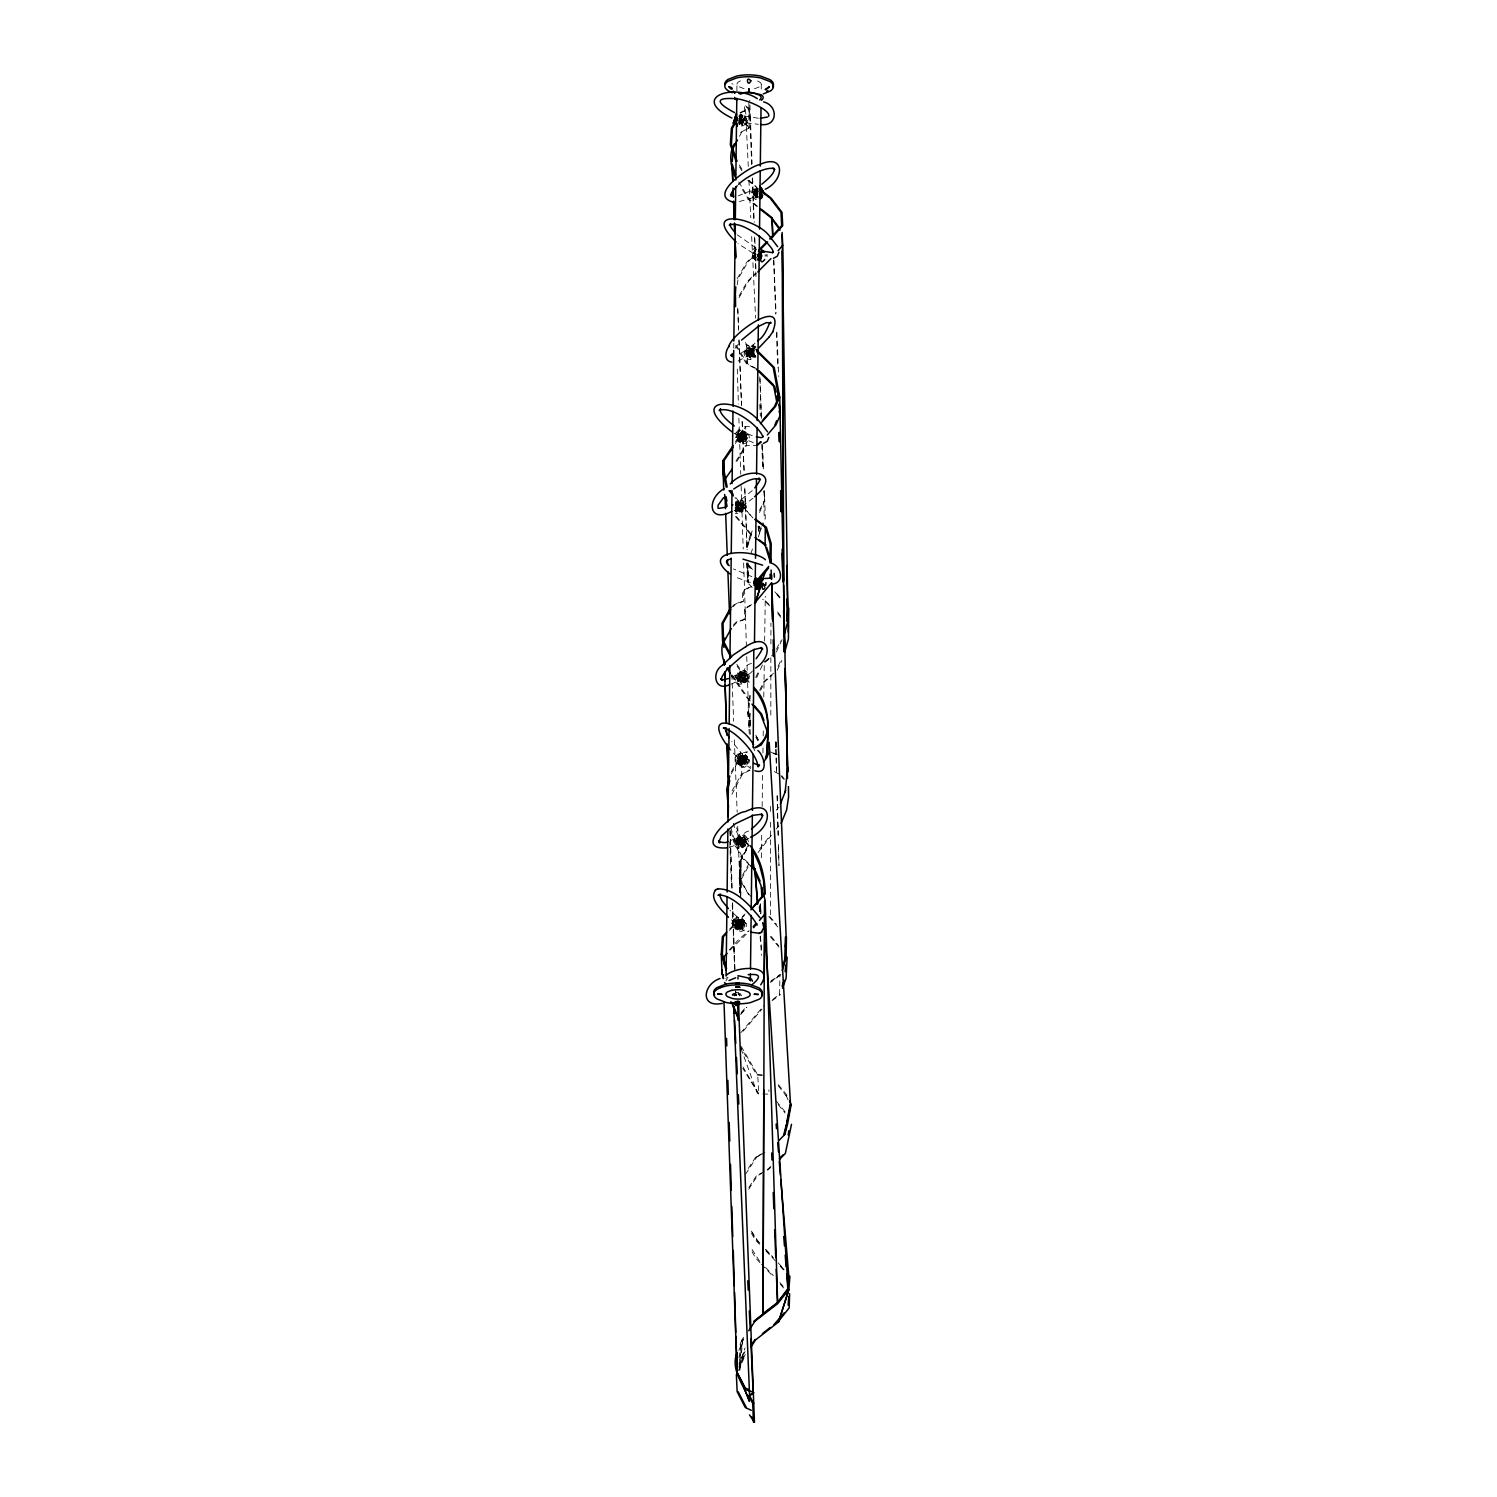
<?xml version="1.0" encoding="UTF-8"?>
<svg xmlns="http://www.w3.org/2000/svg" width="1497" height="1497" viewBox="0 0 1497 1497"><rect width="100%" height="100%" fill="white"/><g stroke="black" fill="none" stroke-linecap="round" stroke-linejoin="round"><path stroke-width="0.75" stroke-dasharray="5 3.75" d="M770.581 822.283L770.375 917.736M770.562 811.393L770.618 803.646M770.824 715.173L770.861 655.592M770.88 643.972L770.936 623.033M739.743 892.53L739.948 859.989L748.575 844.364M740.734 897.19L740.959 859.989L748.519 846.31M739.612 891.875L739.948 859.989L739.537 892.904M740.622 891.875L740.959 859.989L740.547 892.923M733.755 348.053L733.811 343.374M736.898 90.83L736.973 84.244M761.243 89.034L761.299 84.356M759.746 910.663L759.84 904.282M760.775 912.141L760.644 903.271M770.263 936.523L780.573 949.154M771.273 936.542L778.646 945.73M772.733 999.509L779.6 994.064M779.712 975.277L771.123 981.957M760.551 911.392L760.663 904.413M761.355 857.8L761.748 832.164M762.141 806.527L762.628 773.893M762.946 752.916L763.002 747.583M763.189 735.944L763.339 727.28M763.788 696.984L764.312 661.431M764.63 641.053L765.304 596.236M779.6 994.551L779.9 974.547L770.918 981.04M731.902 794.346L742.344 774.286L750.502 769.87M739.817 878.383L740.697 859.989L748.93 845.075M739.817 892.137L740.585 878.776L748.818 863.844M740.585 896.441L741.595 878.776L748.818 865.715M752.112 587.535L747.583 582.52L747.415 564.612M739.406 677.074L738.152 674.249A5.109 1.01 58.6 0 1 742.044 678.047A5.109 1.01 58.6 0 1 742.793 682.202A5.109 1.01 58.6 0 1 738.246 674.885C737.067 681.266 747.901 686.225 737.927 675.259A6.119 1.216 58.6 0 0 743.878 683.437A6.119 1.216 58.6 0 0 740.865 675.839A6.119 1.216 58.6 0 0 738.077 675.259C746.816 665.398 749.51 691.502 742.1 672.958C748.725 675.69 744.608 689.181 739.088 676.887M739.088 1367.921L741.67 1340.227L745.281 1334.557M739.892 1370.242L742.699 1340.227L745.094 1336.447M743.803 438.209L741.707 441.671A5.109 0.992 -63.7 0 0 745.618 434.036L745.562 436.768L742.493 441.652L741.52 441.727L745.993 434.373L741.333 432.109L739.125 435.103L738.32 439.968L742.325 432.034L737.834 439.388L741.707 441.671A5.109 0.992 -63.7 0 1 742.156 437.517C746.835 424.961 734.99 446.667 742.156 437.386A5.109 0.992 -63.7 0 1 745.674 433.382L744.271 437.255M734.466 995.898L733.249 993.783L732.145 995.374M733.062 993.821L733.1 995.037M734.017 993.484L734.279 995.823M749.342 734.241L747.658 711.954L749.548 695.506M750.353 734.241L748.687 711.954L750.371 695.469M750.39 713.508L748.463 729.956M750.371 722.49L749.473 729.956M739.724 995.842L738.189 993.016L738.264 995M743.56 922.526C740.136 934.802 728.983 924.79 740.117 919.607A4.079 1.123 -48.5 0 0 735.364 923.481A4.079 1.123 -48.5 0 0 736.749 924.865A4.079 1.123 -48.5 0 0 738.189 926.175A4.079 1.123 -48.5 0 0 741.595 920.898A4.079 1.123 -48.5 0 0 736.823 924.772A4.079 1.123 -48.5 0 0 740.136 919.607L743.766 922.863A4.079 1.123 -48.5 0 1 740.379 928.121A4.079 1.123 -48.5 0 1 739.013 926.737A4.079 1.123 -48.5 0 1 743.766 922.863L743.597 922.283M743.13 122.604L742.456 124.288L743.111 121.687M746.573 122.866C740.865 125.804 745.525 116.223 743.841 119.554M758.287 118.226L745.375 116.242L743.522 122.043M767.1 256.717L767.175 254.584M740.678 761.73L739.275 763.077L739.724 760.644A4.079 1.16 -47 0 1 744.608 756.902A4.079 1.16 -47 0 1 741.127 762.085A4.079 1.16 -47 0 1 746.03 758.249A4.079 1.16 -47 0 1 742.531 763.414A4.079 1.16 -47 0 1 741.127 761.992A4.079 1.16 -47 0 1 739.705 760.663A4.079 1.16 -47 0 1 738.283 759.316A4.079 1.16 -47 0 1 743.186 755.573C731.415 761.767 743.71 769.626 746.722 758.923A4.079 1.16 -47 0 1 743.242 764.088A4.079 1.16 -47 0 1 741.838 762.665A4.079 1.16 -47 0 1 740.416 761.337A4.079 1.16 -47 0 1 738.994 759.989A4.079 1.16 -47 0 1 743.897 756.247A4.079 1.16 -47 0 1 740.416 761.412C739.855 765.192 741.745 764.686 741.838 775.072M738.994 1357.76L741.67 1340.227L739.387 1346.383M739.013 1364.347L742.699 1340.227M737.142 284.898L738.171 278.723L747.658 262.349L755.349 254.546M734.69 839.443C737.366 851.625 743.429 849.005 734.933 839.368C731.677 841.726 735.682 849.51 739.537 848.35M729.226 847.47L738.47 843.971L735.57 838.619L738.433 846.61L735.663 841.22L743.766 836.991L746.292 839.817L749.024 838.245M746.722 837.422C739.443 827.598 744.477 848.312 748.519 842.643M748.65 831.041C734.316 835.176 757.969 844.271 738.564 846.572M743.616 837.029L746.516 842.381M746.423 839.78L743.653 834.39M747.49 844.158L742.643 835.251M734.166 510.477L736.711 509.148L735.514 506.005A6.119 1.254 57.8 0 0 740.285 512.554A6.119 1.254 57.8 0 0 740.173 509.223A6.119 1.254 57.8 0 0 735.308 502.636M736.805 511.731L735.195 507.951L742.924 503.404C751.176 511.937 721.442 514.912 743.017 505.78L741.558 501.944L735.607 505.387M752.28 490.567L741.258 499.605L744.29 504.657L752.897 498.333M741.558 501.944L744.552 507.202M744.439 504.601L741.296 499.38M736.936 839.068L738.152 843.821L741.408 846.553A5.109 1.01 58.6 0 0 740.622 842.455A5.109 1.01 58.6 0 0 736.711 838.657M733.867 823.968C729.862 819.346 747.171 853.982 743.111 841.22M735.57 504.19L740.023 510.982L735.57 504.19L738.919 502.056L741.202 507.034L743.429 508.55L738.9 502.094M737.291 681.341C744.926 676.85 731.154 669.122 740.154 682.314C726.363 669.908 763.283 671.311 740.154 682.314M751.55 663.527C739.686 665.454 744.701 681.734 752.766 670.525M744.159 672.321L747.583 677.374M747.49 674.773L744.065 669.739M738.994 124.681A5.109 1.179 -57.5 0 0 743.204 117.814L740.005 115.475L739.031 116.111M738.002 361.076L749.585 355.032L746.049 350.13L749.679 357.633L745.974 352.805L753.085 347.454L754.394 348.165M754.993 343.206L752.935 345.077L754.376 347.847M753.085 347.454L754.02 349.793M738.882 438.303C738.788 443.954 745.45 427.581 740.528 434.635M739.537 118.955L743.859 120.378C738.414 127.619 745.487 127.339 745.787 121.014M745.731 121.22C747.957 117.047 743.204 114.726 743.354 120.92M746.292 547.434L751.569 531.005M752.149 530.855L747.078 547.284L744.72 486.881L747.153 549.736M747.321 547.434L752.579 531.005M751.195 552.861L752.448 548.931M739.106 1366.667L744.683 1349.396M739.424 1368.819L745.001 1351.548M742.942 121.875L743.766 119.404M743.391 122.193L744.907 116.579M739.256 1365.657L745.038 1347.918M738.826 1370.092L744.608 1352.352M744.664 436.319C746.778 429.19 738.676 442.438 742.344 440.567M740.585 132.541L749.23 127.432L748.519 108.794L744.327 105.632L745.244 124.419L749.23 127.432M758.212 537.011L759.671 533.082L759.297 526.158L759.671 533.082M738.882 1350.5L743.71 1338.711M739.293 1366.667L745.244 1354.448M738.844 1370.597L743.953 1358.06M738.882 437.667L739.892 435.421M759.409 510.421L764.761 499.998L765.285 519.029L764.275 519.029L763.751 499.998M759.559 512.498L764.761 499.998M758.287 526.139L758.661 533.082L762.609 522.996M759.484 532.951L763.638 522.996M747.022 352.001L753.683 356.716A4.079 1.329 32.7 0 1 747.864 354.228L745.974 352.805M755.686 677.523L759.147 669.945M756.696 677.523L762.759 664.275L770.749 657.426M759.653 690.323L763.507 681.884L776.269 670.843M760.663 690.323L764.537 681.884L772.04 675.315M776.494 649.23L780.386 641.015M776.382 652.056L782.37 638.976M778.103 666.315L781.827 658.474M777.242 670.244L781.902 660.439M744.496 437.218L742.755 440.38M735.401 433.98L736.299 432.371M739.537 136.264L741.876 131.792L750.24 127.451L746.255 124.419L750.371 117.215L749.735 100.224M731.303 771.947L740.622 755.143C762.909 775.671 719.327 758.268 746.741 751.831M731.285 773.818L741.633 755.162L747.752 751.85M732.033 790.903L741.333 774.286L749.492 769.87M745.375 116.242L741.838 126.235M745.244 124.419L749.361 117.215L748.725 100.205M764.218 491.053L764.574 500.372L764.106 490.773M737.16 278.723L746.647 262.349L755.873 252.974M739.162 295.77L747.359 281.492L755.218 273.502M739.031 297.716L748.369 281.492L756.228 273.502M739.144 122.941C740.772 121.463 742.961 114.184 739.219 117.627A4.079 0.936 -57.5 0 1 741.052 116.878A4.079 0.936 -57.5 0 1 739.368 120.714L741.034 116.654M736.243 432.539L738.283 430.238L740.51 430.238A5.109 1.048 -61.7 0 1 737.441 437.611A5.109 1.048 -61.7 0 1 736.15 436.17A5.109 1.048 -61.7 0 1 740.528 430.219M735.439 441.727L744.627 426.626L749.96 426.645M735.308 443.617L745.637 426.626L746.666 445.339L735.794 463.153M735.944 461.226L745.656 445.339L757.931 445.395M759.671 848.836L770.412 835.307M754.207 355.893L753.683 356.716A4.079 1.329 32.7 0 0 749.342 352.469A4.079 1.329 32.7 0 0 747.864 354.228L747.864 356.398L754.975 351.046M748.275 1168.465L755.723 1157.069L761.842 1153.757M745.562 1174.153L756.733 1157.069L764.892 1152.653M748.856 1187.477L756.453 1175.744L766.632 1170.224L771.217 1166.032M748.687 1189.292L757.463 1175.744L761.543 1173.536M745.843 437.536L744.308 439.014L747.115 433.643L754.694 436.637M745.843 437.76L738.002 433.494L738.077 435.852L745.936 440.118L747.377 436.282L744.57 441.652L736.543 437.33L739.499 429.639L737.198 428.067M756.153 254.134L754.656 257.147L757.426 259.131M735.008 348.333L740.154 341.765M740.697 761.711L744.645 758.661A4.023 1.385 -32.3 0 0 744.57 757.07L740.734 758.38L739.724 760.644A4.079 1.16 -47 0 0 743.186 755.573L746.722 758.923A4.079 1.16 -47 0 0 741.838 762.665A4.079 1.16 -47 0 0 745.319 757.576A4.079 1.16 -47 0 0 740.416 761.337L741.745 758.343L744.945 757.426A4.023 1.385 -32.3 0 1 745.019 759.016L750.858 767.4M758.025 852.542L771.423 835.307M733.904 919.326L731.677 923.293L732.463 925.932M733.867 919.495L737.216 916.8L733.605 924.061L740.828 929.525L744.533 924.847L737.104 919.326L733.886 924.36M741.258 1012.552L745.749 1007.294M740.809 1014.068L746.535 1007.369M740.772 1014.311L746.76 1007.294M740.697 1032.855L763.807 1005.797M743.148 1031.19L761.973 1009.146M776.232 810.195L779.076 807.033M776.12 828.982L778.983 825.82M735.439 920.43L733.586 921.703L728.459 917.249M731.023 607.932L734.877 603.834L742.493 601.513L742.624 590.885L751.12 586.076M733.324 606.566L735.888 603.834L743.504 601.532L743.635 590.885L753.833 585.121M733.493 624.998L736.206 622.078L744.215 619.346L744.589 608.437L752.373 604.04M733.268 626.307L737.216 622.078L745.225 619.346L745.6 608.456L755.33 602.935M729.75 928.87L745.057 913.956M729.282 930.442L744.458 915.322M729.189 950.071L738.77 939.405L749.155 930.591M730.199 950.071L748.444 932.07M739.237 124.401L743.279 117.178A5.109 1.179 -57.5 0 0 738.863 121.294M744.739 351.177C742.269 354.359 747.19 360.983 750.914 359.243M767.643 1170.224L770.712 1167.435M735.588 675.596C733.006 678.571 737.497 685.495 741.296 683.998M748.725 679.058L749.567 676.438L747.415 672.396M764.948 661.524L774.548 653.328M765.36 661.599L770.599 657.127M753.796 193.974C744.963 184.356 759.915 208.233 755.18 196.144M745.581 508.943L746.61 506.903L744.589 502.225M747.789 354.041L754.881 348.689M749.679 357.633L756.79 352.282M770.132 982.35L780.91 974.566M772.04 1000.744L780.611 994.551M745.88 350.204L739.106 354.171M741.876 766.932L744.57 767.381L748.556 763.863L749.492 760.757L747.115 758.324L743.073 762.609L750.615 768.485M741.221 116.822L738.994 119.872A4.079 0.936 -57.5 0 1 741.876 117.421A4.079 0.936 -57.5 0 1 739.013 122.848M753.459 193.394L752.916 192.458L758.773 188.884M761.786 189.389L753.983 194.142L757.07 199.363M754.6 195.302L756.041 197.641L761.917 194.105M736.618 674.679L729.039 678.478M754.17 353.517A4.079 1.329 32.7 0 1 748.874 349.306A4.079 1.329 32.7 0 1 754.058 350.803A5.109 1.179 53.3 0 1 751.756 345.975L755.835 346.705M733.886 433.176C741.09 438.153 736.412 424.175 747.377 436.282M755.648 196.874L751.831 190.456L738.264 195.789M756.546 1156.956L760.626 1154.748M740.416 80.913L738.508 81.886A12.406 4.772 0.7 0 0 738.695 86.62L743.204 88.36A12.051 4.641 0.7 0 0 746.161 88.847M725.783 978.364L727.991 977.242M743.017 670.656L745.244 670.469L747.49 672.565M735.57 838.619L729.825 840.865M738.919 502.056L742.531 509.392L738.096 502.58L740.248 504.414M731.359 684.073L737.609 681.191M740.023 112.649L748.519 108.794M751.681 164.745L749.529 108.794L741.052 112.668L738.882 116.56A4.079 0.936 -57.5 0 1 740.21 116.354A4.079 0.936 -57.5 0 1 739.106 119.273M740.36 500.241L742.568 500.185L744.645 502.393M737.853 513.471L735.308 513.359M752.972 344.853L756.153 347.978M749.585 355.032L747.77 353.797M756.06 249.007L752.373 254.022L753.777 258.345M735.645 995.075L736.711 994.719M736.73 677.28L740.042 679.713M739.874 837.59L741.408 838.694M736.711 509.148L735.607 508.288M739.368 201.796C742.643 199.606 756.228 199.288 754.058 194.123M735.663 841.22L738.47 843.971M738.545 992.941L739.462 995.673M732.108 994.139L733.025 995.187M747.433 761L743.26 765.454M749.361 117.215L750.371 117.215L752.093 163.922M749.211 700.952L731.303 675.652M750.222 700.97L732.127 675.409M762.067 1074.958L756.733 1074.94L740.21 1046.44M762.366 1075.258L757.557 1074.809M741.221 1046.44L757.744 1074.94L758.754 1094.045L742.793 1068.334M762.871 1094.064L769.028 1094.082L768.915 1089.835M746.423 122.848L758.343 124.326M739.424 429.414L736.618 434.785M736.543 437.33L739.518 432.015M731.883 83.533L732.912 84.225M751.906 576.644L733.399 568.916M750.334 582.501L735.981 577.299M750.914 533.737L735.064 514.8M749.903 533.737L735.439 516.484M746.367 923.368C739.406 919.027 738.582 932.612 748.537 931.377M744.458 924.622L740.828 929.525M740.734 926.924L744.365 922.021M739.967 117.084L744.29 118.506M734.222 119.592L742.886 122.417M738.115 122.866L742.456 124.288M753.365 442.588L744.308 439.014M740.959 752.392L736.786 756.827L741.052 752.617L731.752 741.445M736.88 759.428L741.071 754.993M743.167 762.852L747.34 758.399M743.41 443.374C747.302 444.534 751.176 437.255 748.369 434.504A5.109 1.048 -61.7 0 0 743.99 440.436A5.109 1.048 -61.7 0 0 745.3 441.896A5.109 1.048 -61.7 0 0 748.369 434.504M755.704 247.697L736.58 234.337M753.066 253.199L737.909 243.599M743.373 430.78A6.138 1.198 -63.7 0 1 739.911 439.781A6.138 1.198 -63.7 0 1 738.451 438.097A6.138 1.198 -63.7 0 1 743.373 430.78L744.252 431.248A6.138 1.198 -63.7 0 1 740.809 440.23A6.138 1.198 -63.7 0 1 739.35 438.527A6.138 1.198 -63.7 0 1 744.271 431.23M757.613 81.006L759.578 81.998A12.406 4.772 0.7 0 1 759.765 86.714L755.367 88.435A12.051 4.641 0.7 0 1 752.467 88.884M742.549 681.509C744.87 681.172 738.058 671.723 739.031 676.251M773.668 752.972L777.355 754.862M770.805 752.018L776.344 754.862M774.286 771.61L779.581 774.323M738.526 917.736A5.109 1.272 -54.1 0 0 733.193 923.088A5.109 1.272 -54.1 0 0 734.746 924.697A5.109 1.272 -54.1 0 0 738.526 917.736L735.869 917.624L733.586 921.703M739.612 931.153C743.41 932.856 748.257 926.138 745.674 922.975A5.109 1.272 -54.1 0 0 740.341 928.308A5.109 1.272 -54.1 0 0 741.894 929.918A5.109 1.272 -54.1 0 0 745.674 922.975M756.715 350.111L746.647 344.497L744.252 340.661M745.637 344.478L753.683 348.988M736.487 345.639L747.359 363.621L757.426 369.254M754.394 368.112L746.348 363.621L735.476 345.639M739.649 837.441L749.005 845.58M758.1 189.371L756.453 188.566L753.534 191.354M742.475 753.496A5.109 1.441 -47 0 0 736.337 758.174A5.109 1.441 -47 0 0 738.115 759.952A5.109 1.441 -47 0 0 742.475 753.496C738.807 751.326 733.156 757.407 735.495 760.906M754.394 350.691L749.51 348.165L746.928 351.851M735.457 920.655L742.587 925.876L742.68 928.252L735.532 923.013L737.31 919.383M752.991 517.999L734.896 497.678M749.529 108.794L745.356 105.632L748.275 166.429M758.511 188.996L747.639 180.22M757.931 196.668L753.272 190.868A5.09 1.385 45.2 0 1 757.856 192.982M737.216 916.8L729.937 910.288M748.65 180.22L756.172 186.376M777.13 593.916L780.049 597.378M735.308 504.826L739.948 511.562L735.457 505.368M755.349 260.029L756.079 260.665A6.119 1.665 -49.2 0 1 756.022 259.449M774.81 591.82L780.667 597.921M769.028 604.414L763.695 599.212M769.72 605.892L762.684 599.193M748.463 844.196L740.622 837.291L736.524 827.785M748.013 862.628L742.362 857.5L735.85 843.709L730.424 826.494M750.409 865.64L741.352 857.5L734.84 843.709L730.779 830.798M742.213 918.728A6.119 1.684 -48.5 0 1 737.142 926.624A6.119 1.684 -48.5 0 1 735.064 924.547A6.119 1.684 -48.5 0 1 742.213 918.728L742.924 919.401A6.119 1.684 -48.5 0 1 737.871 927.279A6.119 1.684 -48.5 0 1 735.794 925.202A6.119 1.684 -48.5 0 1 742.942 919.383M743.672 920.037A6.119 1.684 -48.5 0 1 738.582 927.934A6.119 1.684 -48.5 0 1 736.524 925.838A6.119 1.684 -48.5 0 1 743.672 920.037L744.383 920.692A6.119 1.684 -48.5 0 1 739.312 928.589A6.119 1.684 -48.5 0 1 737.254 926.493A6.119 1.684 -48.5 0 1 744.402 920.692M745.3 754.75A6.119 1.74 -47 0 1 740.061 762.516A6.119 1.74 -47 0 1 737.946 760.382A6.119 1.74 -47 0 1 745.3 754.75L745.993 755.442A6.119 1.74 -47 0 1 740.772 763.189A6.119 1.74 -47 0 1 738.657 761.056A6.119 1.74 -47 0 1 746.011 755.424M746.704 756.097L747.415 756.771A6.119 1.74 -47 0 1 742.194 764.518A6.119 1.74 -47 0 1 740.079 762.385A6.119 1.74 -47 0 1 747.415 756.752M736.786 756.827L729.731 748.93M759.896 1243.315L755.293 1238.487L750.689 1229.804M766.015 1249.77L772.153 1256.226M758.96 1242.585L750.689 1230.047M765.379 1249.34L773.406 1257.779M759.54 1244.269L754.731 1239.198L750.689 1231.881M765.977 1251.024L775.614 1261.148M759.522 1261.11L750.783 1247.45M765.659 1267.547L773.331 1275.612M760.046 1262.719L755.442 1257.873L750.839 1249.415M761.58 1264.329L772.321 1275.612M752.486 569.496L747.695 563.733M747.939 564.668L752.261 569.44M746.928 564.668L752.692 571.012M751.269 896.797L746.909 891.875M748.799 894.888L738.882 877.99M740.154 844.926C745.244 849.061 735.345 833.979 737.984 841.501M742.287 681.659L739.649 677.954M740.379 993.615L741.576 995.767M778.234 1262.85L784.054 1269.531L778.403 1263.262M780.124 1266.181L784.503 1271.196M779.881 1282.555L784.054 1287.345M780.255 1284.145L784.428 1288.936M769.814 916.538L776.569 924.398M768.784 916.52L779.207 928.645M735.813 994.607L735.345 995.149M735.925 497.678L750.465 515.38M778.309 1084.614L787.029 1095.243M778.272 1085.812L786.673 1096.553M776.4 1101.212L786.112 1113.038M778.159 1104.599L785.102 1113.038M757.688 206.399L749.361 199.363L738.32 181.212M756.659 206.399L748.35 199.344L740.622 186.657M776.943 594.59L779.656 597.921M780.611 615.885L777.504 611.843M780.891 617.475L776.494 611.824M748.856 759.503A5.109 1.441 -47 0 1 744.496 765.977A5.109 1.441 -47 0 1 742.718 764.2A5.109 1.441 -47 0 1 748.856 759.503L749.155 759.915M781.902 775.764L784.54 779.282M780.891 775.764L783.53 779.263M736.842 664.275L749.267 682.239M737.067 666.071L748.257 682.239M758.754 1094.045L742.68 1066.407M743.99 675.895C736.618 666.876 748.369 686.898 744.533 676.812M742.007 839.143C750.558 854.75 734.241 827.616 742.568 840.304M739.555 844.476L738.227 842.381M752.935 192.477L754.189 194.629M751.962 190.662L752.504 191.691M740.978 505.107C747.246 510.14 737.067 514.837 735.383 507.053M739.387 165.007L742.868 170.714M739.537 166.916L741.857 170.714M752.486 191.522L753.272 192.795M754.376 194.797L753.478 193.3L754.993 195.77M753.665 193.469L752.336 191.373M755.517 196.725L756.06 197.66M735.457 993.484L736.468 995.842M734.503 993.802L735.42 995.561M735.121 995.187L734.279 994.214L734.297 995.262M746.835 837.59L748.519 841.67M755.817 735.139L758.792 740.772M756.322 736.337L758.418 740.323M755.798 737.011L757.781 740.772M752.542 746.385L755.686 752.355M739.892 878.009L747.321 892.137M739.387 993.39L740.21 995.505M786.019 1095.224L789.293 1102.765M740.996 1048.574L757.445 1093.596M747.284 433.681L744.402 441.596M735.233 995.486L734.915 993.596M748.687 711.954L750.502 720.918M746.741 656.528L748.594 712.628L751.195 725.465M747.658 711.954L750.858 727.636M736.823 838.956L736.88 839.199A5.109 1.01 58.6 0 0 741.371 846.61C734.709 838.002 736.767 836.786 740.903 846.235C749.66 847.751 741.296 830.536 736.487 839.686A6.119 1.216 58.6 0 0 742.456 847.845A6.119 1.216 58.6 0 0 739.424 840.247A6.119 1.216 58.6 0 0 736.636 839.686L736.73 838.676M761.019 913.376L760.251 904.487L760.644 913.282M759.428 906.695L760.008 913.357M760.457 935.981L761.617 949.921M760.102 936.673L761.58 955.273M759.26 906.658L759.503 911.074M760.12 904.675L760.607 913.956M759.241 906.995L759.466 911.636M748.949 180.445L750.764 217.795M751.662 236.47L755.592 318.169M759.765 404.527L760.326 416.203M761.674 444.216L762.927 469.89M763.938 490.904L764.387 500.241M773.818 259.711L776.082 313.397M776.868 332.053L778.721 376.402M758.174 526.046L758.474 532.932M773.612 260.347L775.689 314.089M776.419 332.783L777.766 367.832M737.74 307.97L738.564 328.872M739.013 340.493L741.558 405.556M742.194 421.817L744.084 470.601M747.939 563.471L748.594 582.539L747.882 562.797M737.778 309.374L738.601 330.369M738.957 339.707L741.502 405.051M742.138 421.387L744.046 470.395M746.928 563.452L747.639 581.772M729.769 841.913L731.509 886.187M732.239 904.843L734.821 970.093M735.645 991.07L735.813 995.73M752.224 178.723L753.833 220.677M754.451 236.994L755.985 276.627M759.821 376.851L761.355 416.465M762.422 444.441L763.414 470.077M747.359 363.621L746.647 344.497L746.909 362.779M731.865 674.473L733.661 721.18M734.372 739.855L737.16 812.253M737.703 826.269L739.668 877.635M752.598 177.918L754.226 222.286M754.844 238.622L755.948 268.973M759.989 378.704L761.449 418.411M762.478 446.424L763.339 469.759M746.853 562.778L747.583 582.52M730.143 830.405L732.145 888.788M732.632 902.785L734.952 969.682M735.663 990.696L735.869 996.197M737.273 369.01L738.414 404.078M738.882 418.112L740.734 474.212M741.127 485.889L743.204 549.006M743.653 563.022L746.367 644.851M729.937 830.835L731.883 889.199M732.351 903.196L734.54 968.559M776.007 749.08L776.55 770.001M777.205 795.562L778.234 835.083M778.459 844.383L779.001 865.285M775.858 749.529L776.55 775.072M777.093 795.992L778.141 835.476M778.459 847.096L778.945 865.678M748.575 711.169L748.594 712.628M751.756 345.975A5.109 1.179 53.3 0 1 754.862 347.903M755.985 249.793A3.069 1.329 -67.1 0 1 753.403 253.311A3.069 1.329 -67.1 0 1 753.29 249.625A3.069 1.329 -67.1 0 1 755.948 247.997M755.817 256.286A3.069 1.347 -67.1 0 1 754.263 255.108A3.069 1.347 -67.1 0 1 756.135 251.215M765.061 254.546A3.069 1.347 -67.1 0 1 765.117 256.324M766.352 254.715A5.109 2.227 -67.1 0 1 766.183 255.875M755.723 257.971A5.109 2.227 -67.1 0 1 753.122 256.043A5.109 2.227 -67.1 0 1 756.228 249.569M735.289 501.944A6.119 1.254 57.8 0 1 740.528 507.801A6.119 1.254 57.8 0 1 740.678 511.656A6.119 1.254 57.8 0 1 735.345 503.16M735.289 503.235A5.109 1.048 57.8 0 1 739.574 508.587A5.109 1.048 57.8 0 1 739.686 511.581A5.109 1.048 57.8 0 1 735.364 505.219M757.987 193.263A6.119 1.665 45.2 0 1 754.582 188.135A6.119 1.665 45.2 0 1 757.819 188.716M757.295 193.955A6.119 1.665 45.2 0 1 753.908 188.566A6.119 1.665 45.2 0 1 758.268 190.325M758.212 197.323A6.119 1.665 45.2 0 1 752.504 190.231A6.119 1.665 45.2 0 1 758.043 192.776M757.763 195.714A6.119 1.665 45.2 0 1 753.197 189.539A6.119 1.665 45.2 0 1 757.576 191.017M757.725 194.928A4.079 1.104 45.2 0 1 754.694 190.811A4.079 1.104 45.2 0 1 757.613 191.803M757.65 193.543A4.079 1.104 45.2 0 1 755.367 190.119A4.079 1.104 45.2 0 1 757.538 190.493M758.006 196.781A5.09 1.385 45.2 0 1 753.403 191.485M757.613 192.065A4.079 1.104 45.2 0 1 756.06 189.427A4.079 1.104 45.2 0 1 757.519 189.352M757.688 190.606A4.079 1.104 45.2 0 1 757.594 188.379M757.819 197.379A4.079 1.104 45.2 0 1 753.309 192.196A4.079 1.104 45.2 0 1 757.707 194.666M757.8 196.238A4.079 1.104 45.2 0 1 754.001 191.504A4.079 1.104 45.2 0 1 757.688 193.207M758.156 193.057A5.09 1.385 45.2 0 1 755.461 189.408L755.33 188.79A5.09 1.385 45.2 0 1 758.025 189.258M753.983 352.731A4.079 1.329 33.5 0 0 749.061 349.999A4.079 1.329 33.5 0 0 749.136 352.225A4.079 1.329 33.5 0 0 754.058 354.976A4.079 1.329 32.7 0 0 748.519 351.234A4.079 1.329 32.7 0 0 749.398 354.265A4.079 1.329 32.7 0 0 754.32 355.556M754.32 354.564A4.079 1.329 33.5 0 1 749.398 351.814A4.079 1.329 33.5 0 1 749.323 349.568A4.079 1.329 33.5 0 1 754.245 352.319A4.079 1.31 32.7 0 0 748.799 349.587L748.369 350.13A4.079 1.31 32.7 0 0 750.558 352.731A4.079 1.31 32.7 0 0 754.357 354.471M757.576 193.618A4.079 1.179 42.8 0 1 756.808 192.87L756.172 192.121A4.117 1.16 43.9 0 1 756.116 189.876L756.733 190.119A4.079 1.179 42.8 0 1 757.482 190.568M757.912 194.741A4.079 1.179 42.8 0 1 755.723 192.57L755.237 191.841A4.117 1.16 43.9 0 1 755.18 190.25L755.667 190.325A4.079 1.179 42.8 0 1 757.838 191.579M726.026 981.115A12.406 4.772 0.7 0 1 727.561 978.776M735.158 507.165A5.109 0.973 59.9 0 1 737.946 513.115A5.109 0.973 59.9 0 1 735.308 511.095M738.283 992.492A12.051 4.641 0.7 0 1 735.121 992.324M755.779 260.197A6.119 1.665 -49.2 0 1 755.686 257.821M755.742 259.374A6.119 1.665 -49.2 0 1 755.611 256.024M755.948 257.858A4.079 1.123 -49.2 0 1 755.91 257.035M755.891 258.251A6.119 1.665 -49.2 0 1 753.702 258.289A6.119 1.665 -49.2 0 1 755.723 254.153M756.228 257.559A5.109 1.385 -49.2 0 1 754.394 257.578A5.109 1.385 -49.2 0 1 756.097 254.153M755.817 256.23A4.079 1.123 -49.2 0 1 754.357 256.268A4.079 1.123 -49.2 0 1 755.723 253.517M755.966 257.203A4.079 1.123 -49.2 0 1 755.873 254.977M753.814 354.228A6.063 1.965 32.7 0 1 748.743 350.878A6.175 2.002 32.7 0 1 748.612 347.529A6.063 1.965 32.7 0 1 753.646 349.662M755.629 355.706A6.063 1.965 32.7 0 1 748.219 351.683A6.175 2.002 32.7 0 1 748.088 348.352M748.088 348.408A6.063 1.965 32.7 0 1 754.394 351.477M747.059 350.036A6.063 1.965 32.7 0 1 754.469 354.059M753.889 352.282A6.063 1.965 32.7 0 0 747.583 349.231A6.175 2.002 32.7 0 0 747.695 352.506A6.063 1.965 32.7 0 0 755.106 356.529A6.175 2.002 32.7 0 0 755.91 356.492M755.891 357.016A6.175 2.002 32.7 0 1 754.582 357.334A6.063 1.965 32.7 0 1 747.19 353.311A6.175 2.002 32.7 0 1 746.909 349.886M753.852 355.294A4.079 1.329 32.7 0 1 748.687 352.375A4.079 1.329 32.7 0 1 749.286 350.466A4.079 1.329 32.7 0 1 754.338 353.704M755.012 355.444A5.09 1.647 32.7 0 1 752.037 356.155A5.09 1.647 32.7 0 1 746.61 351.87L746.46 351.271A5.09 1.647 32.7 0 1 749.061 350.934A5.09 1.647 32.7 0 1 753.852 353.947M753.852 352.413A4.079 1.329 32.7 0 1 749.379 348.502A4.079 1.329 32.7 0 1 753.74 349.381M754.6 354.097A5.09 1.647 32.7 0 1 748.163 349.419L748.013 348.838A5.09 1.647 32.7 0 1 754.488 350.691M739.387 119.985A6.119 1.403 -57.5 0 1 743.878 116.392A6.119 1.403 -57.5 0 1 739.574 124.532M739.462 118.169A6.119 1.403 -57.5 0 1 743.036 116.205A6.119 1.403 -57.5 0 1 738.732 124.008M739.537 116.523A6.119 1.403 -57.5 0 1 742.194 115.662A6.119 1.403 -57.5 0 1 738.807 122.342M739.555 115.101A6.119 1.403 -57.5 0 1 741.371 115.138A6.119 1.403 -57.5 0 1 738.863 120.527M739.162 123.484A4.079 0.936 -57.5 0 1 742.662 118.394A4.079 0.936 -57.5 0 1 742.755 120.789A4.079 0.936 -57.5 0 1 739.219 125.074M739.162 121.238A4.079 0.936 -57.5 0 1 742.718 117.945A4.079 0.936 -57.5 0 1 739.275 123.97M739.275 115.812A5.109 1.179 -57.5 0 1 740.809 115.568L740.716 116.223A5.109 1.179 -57.5 0 1 739.406 119.217M739.05 115.437A4.079 0.936 -57.5 0 1 739.106 117.028M739.63 439.482C743.672 439.538 745.207 425.709 739.63 439.482M740.416 439.875C744.814 440.268 745.974 426.046 740.416 439.875M740.472 439.893C744.72 440.006 745.936 426.14 740.472 439.893M742.999 432.072L742.942 432.727A5.109 0.992 -63.7 0 1 739.069 440.38A5.109 0.992 -63.7 0 1 739.499 436.188A5.109 0.992 -63.7 0 1 743.017 432.053M738.526 838.432L739.293 841.875L742.531 845.506L738.189 838.638L740.192 844.009L742.587 845.393A4.042 1.123 46.2 0 0 742.568 843.803L738.526 838.432M739.312 837.946C741.707 849.192 746.086 844.308 739.256 837.104A5.109 1.01 58.6 0 1 743.167 840.902A5.109 1.01 58.6 0 1 743.915 845.038A5.109 1.01 58.6 0 1 739.368 837.74L739.443 837.927M741.67 919.907L741.558 920.524A5.09 1.403 -48.5 0 1 735.925 926.999A5.09 1.403 -48.5 0 1 736.58 922.957A5.09 1.403 -48.5 0 1 741.689 919.888M743.859 921.853L743.747 922.47A5.09 1.403 -48.5 0 1 738.115 928.945L738.133 928.795A5.09 1.403 -48.5 0 1 738.77 924.903A5.09 1.403 -48.5 0 1 743.859 921.834M744.72 755.91L744.627 756.528A5.09 1.441 -47 0 1 738.826 762.852A5.09 1.441 -47 0 1 739.499 758.829A5.09 1.441 -47 0 1 744.739 755.891M746.853 757.912L746.741 758.53A5.09 1.441 -47 0 1 740.94 764.855A5.09 1.441 -47 0 1 741.633 760.85A5.09 1.441 -47 0 1 746.872 757.894M739.799 674.099L743.953 681.079L739.817 674.155A6.119 1.216 58.6 0 0 745.581 682.389A6.119 1.216 58.6 0 0 742.549 674.791A6.119 1.216 58.6 0 0 739.761 674.211M740.51 673.669L744.795 680.555L740.454 673.687A6.119 1.216 58.6 0 0 746.423 681.865A6.119 1.216 58.6 0 0 743.391 674.268A6.119 1.216 58.6 0 0 740.603 673.687M739.031 838.114L743.167 845.038A4.042 1.123 46.2 0 0 743.167 843.447L739.237 838.039A6.119 1.216 58.6 0 1 741.969 838.676A6.119 1.216 58.6 0 1 745.001 846.273A6.119 1.216 58.6 0 1 739.181 838.114M736.412 503.647L738.695 508.624L740.847 510.458L736.412 503.647L741.183 510.252L736.412 503.647M737.254 503.123C739.499 512.386 745.076 509.336 737.46 503.048C737.815 511.544 746.367 510.945 737.31 503.16A6.119 1.254 57.8 0 0 743.317 511.207A6.119 1.254 57.8 0 0 740.229 503.647A6.119 1.254 57.8 0 0 737.366 503.104M738.639 922.77L738.246 923.293A4.098 1.123 -51.6 0 0 736.374 926.961A4.098 1.123 -51.6 0 0 738.451 926.4L739.106 925.689A4.098 1.235 -45 0 0 742.025 921.553A4.098 1.235 -45 0 0 738.938 922.489L738.639 922.77M739.686 926.082L738.994 926.905A4.098 1.123 -51.6 0 1 736.917 927.448A4.098 1.123 -51.6 0 1 738.807 923.78L740.21 922.32A4.098 1.235 -45 0 1 742.531 921.984A4.098 1.235 -45 0 1 740.379 925.427L739.686 926.082M738.807 923.78L738.133 924.603A4.079 1.123 -48.5 0 0 738.002 927.466A4.079 1.123 -48.5 0 0 742.4 922.189A4.079 1.123 -48.5 0 0 738.807 923.78M745.824 673.669L738.395 678.609L738.489 680.967L745.918 676.026L745.824 673.669M745.019 838.526L737.067 842.717L737.16 845.075L745.113 840.884L745.019 838.526M745.3 762.048L738.938 756.022L739.013 758.399L745.394 764.406L745.3 762.048M737.572 502.749L737.46 502.113A5.109 1.048 57.8 0 1 741.445 505.836A5.109 1.048 57.8 0 1 742.213 509.99A5.109 1.048 57.8 0 1 737.572 502.749M740.809 673.332L740.697 672.696A5.109 1.01 58.6 0 1 744.589 676.476A5.109 1.01 58.6 0 1 745.338 680.63A5.109 1.01 58.6 0 1 740.79 673.332M745.094 353.011A5.109 1.179 53.3 0 0 750.615 359.374A5.109 1.179 53.3 0 0 747.77 353.273A5.109 1.179 53.3 0 0 745.094 353.011M738.339 838.638A6.119 1.216 58.6 0 0 744.159 846.797A6.119 1.216 58.6 0 0 741.127 839.199A6.119 1.216 58.6 0 0 738.339 838.638M737.478 839.162A6.119 1.216 58.6 0 0 743.317 847.321A6.119 1.216 58.6 0 0 740.285 839.723A6.119 1.216 58.6 0 0 737.478 839.162M742.587 441.11A6.138 1.198 -63.7 0 0 746.049 432.109A6.138 1.198 -63.7 0 0 741.127 439.426A6.138 1.198 -63.7 0 0 742.587 441.11M741.689 440.661A6.138 1.198 -63.7 0 0 745.15 431.679A6.138 1.198 -63.7 0 0 740.229 438.977A6.138 1.198 -63.7 0 0 741.689 440.661M741.483 763.844A6.119 1.74 -47 0 0 746.704 756.097A6.119 1.74 -47 0 0 739.368 761.711A6.119 1.74 -47 0 0 741.483 763.844M736.543 503.647A6.119 1.254 57.8 0 0 742.493 511.731A6.119 1.254 57.8 0 0 739.387 504.171A6.119 1.254 57.8 0 0 736.543 503.647M739.649 927.466A4.079 1.123 -48.5 0 0 743.036 922.208A4.079 1.123 -48.5 0 0 738.283 926.082A4.079 1.123 -48.5 0 0 739.649 927.466M737.478 925.52A4.079 1.123 -48.5 0 0 740.865 920.262A4.079 1.123 -48.5 0 0 736.094 924.136A4.079 1.123 -48.5 0 0 737.478 925.52M743.354 672.509A5.109 1.067 56.7 0 0 748.463 679.151A5.109 1.067 56.7 0 0 745.805 672.902A5.109 1.067 56.7 0 0 743.354 672.509M735.925 677.449A5.109 1.067 56.7 0 0 741.015 684.092A5.109 1.067 56.7 0 0 738.377 677.842A5.109 1.067 56.7 0 0 735.925 677.449M740.659 502.113A5.109 0.973 59.9 0 0 745.338 509.017A5.109 0.973 59.9 0 0 742.905 502.636A5.109 0.973 59.9 0 0 740.659 502.113M738.919 674.735A6.119 1.216 58.6 0 0 744.72 682.913A6.119 1.216 58.6 0 0 741.707 675.315A6.119 1.216 58.6 0 0 738.919 674.735"/><path stroke-width="1.5" d="M748.706 1330.777L755.704 1320.055L763.021 1314.254L763.807 1089.928M764.218 978.065L765.192 900.614L764.088 896.347M763.021 1314.254L764.499 901.157M733.025 447.397L724.136 460.421L724.005 470.601L727.186 487.068M726.082 976.044L727.055 896.666M727.112 891.987L727.879 828.964M727.954 821.965L729.095 728.571M729.151 723.912L729.881 665.547M729.956 658.549L731.191 558.156M731.247 553.478L732.014 490.455M732.089 483.456L732.987 411.076M733.043 406.417L733.717 350.392M733.829 341.035L735.27 224.325M735.326 219.647L735.719 186.957M735.813 179.958L736.805 98.259M737.965 977.111L737.927 978.982M750.353 980.834L750.427 973.817M750.502 969.158L751.157 915.453M751.232 908.454L752.373 815.079M752.43 810.401L753.122 754.376M753.197 747.377L753.796 649.604L760.532 647.995L762.722 649.006L761.15 647.452C763.676 649.361 758.811 654.526 756.153 658.717M754.488 642.325L755.461 562.947M755.517 558.269L756.49 478.909M756.546 474.231L757.108 427.543M757.201 420.545L758.361 324.812M758.418 320.152L759.447 236.114M759.54 229.097L760.251 170.733M760.308 166.073L761.019 107.709M760.832 585.364L755.33 602.935L760.513 586.599A6.119 1.553 -53.1 0 1 756.733 587.367A6.119 1.553 -53.1 0 1 763.021 579.433M770.169 561.487L765.079 545.02L754.956 537.498M763.395 762.048L766.352 758.324C768.111 734.69 772.658 705.555 753.646 687.254M769.963 562.872L770.207 543.692L765.341 527.206L754.75 519.328M770.45 578.516L770.001 574.212M770.992 562.872L771.217 543.692L766.352 527.206L755.76 519.328M769.046 742.344L768.953 752.635L766.352 758.324L768.092 730.91M771.067 569.983L771.629 579.433M771.46 578.516L771.516 574.792M780.143 415.361L779.226 404.115L780.143 415.361L775.914 424.923L767.343 434.972M785.177 971.759L785.757 964.835M785.42 936.972L784.746 959.596M787.665 767.774L785.177 791.819M756.715 350.111L774.211 367.439L779.75 397.229L787.497 778.477M787.759 772.078L785.177 668.317M786.43 936.991L786.168 958.136L782.22 970.449M791.501 1124.341L785.382 1153.401L779.862 1159.071M765.061 545.507L765.341 527.206M719.346 895.206C730.798 894.308 750.745 912.758 757.145 925.146M723.743 489.987L723.088 470.245L723.912 479.433M723.556 978.514L722.022 973.873L721.311 953.963L722.359 936.729L726.793 932.013M722.022 973.873L722.265 969.757M723.781 961.542L724.005 956.677L727.112 953.383M736.374 1374.508L737.16 1391.742L745.281 1407.498L751.288 1410.324M749.136 1389.834L745.132 1387.962L737.048 1372.225L736 1336.54M732.258 161.657L733.118 148.203L737.478 140.007M772.714 236.994L772.04 217.683L761.262 209.224M763.077 896.329L760.85 885.008L753.777 869.27L752.13 848.35L759.522 864.836L763.564 880.517L764.237 893.84L753.103 907.107M751.438 865.64L754.844 868.672L757.538 904.132M786.748 621.274L787.59 610.177M783.68 585.159L783.81 636.375L788.002 620.843L786.692 565.473M788.769 607.95L788.414 638.994L784.802 651.794L783.698 609.897M788.208 632.09L788.339 625.465M763.002 1313.655L777.635 1302.502L788.077 1288.393L788.713 1274.939L780.779 1179.748M788.863 1276.211L787.871 1289.535L776.718 1303.569L753.721 1321.327M789.892 1276.211L788.882 1289.535L778.571 1321.907L755.442 1340.021L750.858 1347.225M788.133 1305.047L788.788 1296.589M735.514 1003.402L734.54 1002.316M774.903 424.923L776.644 420.732M786.823 1122.002L790.117 1104.655M788.208 1134.969L788.788 1130.722M724.754 728.833L725.502 727.86L724.454 728.122M758.455 765.547L758.062 766.82L759.503 765.098L757.819 765.79C756.883 754.226 735.963 730.835 723.313 727.972L724.791 728.103M768.653 116.242C771.123 110.535 746.554 98.952 734.54 98.615M735.794 286.937L734.578 306.642M729.75 776.045L726.7 789.462L728.178 805.929M729.75 780.536L727.71 789.48L728.272 795.637M728.44 805.012L728.197 816.763M735.645 115.905L735.401 116.86M736.094 114.801L736.299 113.772L735.813 114.614M763.021 583.699L764.799 585.626M783.848 1134.389L786.505 1124.228M732.22 353.573L732.314 356.698L731.546 354.639L731.341 355.556M782.108 232.522L788.002 620.843M720.618 408.718C717.924 412.105 727.841 421.387 734.316 425.971M778.927 252.301L777.317 256.212L773.462 258.307M762.946 435.964L762.609 437.423M768.803 437.461L767.194 441.372L763.339 443.449M774.379 577.093L774.136 573.407M782.538 966.332L785.158 958.136M782.126 986.224L783.998 980.348M782.501 988.188L786.112 978.121L787.141 957.013M735.139 118.076L733.174 123.39L735.775 115.83C732.819 124.925 737.927 111.414 736.243 114.464M762.216 581.135L764.948 572.64L768.56 567.962M778.571 1321.907L788.882 1289.535L777.729 1303.588L754.731 1321.327M737.104 1352.539C729.937 1370.148 744.346 1385.043 749.286 1401.061M780.349 804.17L785.7 790.472M781.097 823.406L786.636 809.971L788.582 796.853L788.451 786.524M779.75 397.229L775.427 406.604L760.439 423.67M782.201 234.636L782.744 245.227L778.103 250.729M768.055 734.035L761.168 744.982L755.555 747.77M765.341 758.324L766.988 754.844M784.484 1134.614L790.584 1105.534L769.233 742.774M729.151 346.2C725.166 350.728 723.594 361.395 731.846 362.143M772.602 332.109C787.085 294.853 730.742 333.756 728.833 346.649M736.786 118.506L731.397 128.274L730.349 144.722L736.056 161.208M737.815 118.525L732.407 128.293L731.378 144.741L737.067 161.208M734.409 143.731C728.122 154.172 730.948 168.057 735.906 178.442M729.75 609.298L721.984 623.351L722.602 641.371L730.854 657.089M730.761 609.298L722.995 623.37L723.612 641.39L730.835 655.125M724.922 638.152C720.356 645.581 721.329 656.603 725.203 664.163M731.228 628.572L723.818 642.007L723.818 647.415M733.156 445.507L723.126 460.421L722.995 470.601L726.176 487.068M732.258 468.954L725.315 478.741M753.627 927.672L756.827 923.649M750.989 1345.429L755.106 1339.459M759.016 347.772L769.308 336.844M769.084 337.181L772.92 331.66M760.719 984.82C775.371 963.488 736.187 966.183 726.532 975.015M722.564 665.192C710.925 671.947 714.948 692.232 729.657 684.578M727.411 668.822C723.762 674.324 719.889 678.216 722.153 680.405L720.581 678.852L722.77 679.863L729.039 678.478M768.747 566.39L754.207 583.568M779.394 1140.059L784.858 1134.389L787.516 1124.228L791.127 1104.655L789.499 1100.894M784.166 1312.906L773.893 1324.695M778.534 1321.308L789.181 1307.891L789.611 1293.726M723.612 497.603L718.167 505.125L717.942 508.194M754.769 487.91C758.268 482.895 761.094 480.238 758.923 478.067L760.401 479.695C753.777 475.915 742.025 483.812 733.717 488.976M753.159 926.793L755.817 923.63M759.484 920.468L765.154 913.862M762.422 1333.659L770.244 1327.483M773.219 251.702L772.415 252.956C774.548 250.598 770.394 247.042 766.296 241.878M720.3 409.392L719.178 410.403C731.79 405.575 759.091 425.784 762.834 436.694M762.422 420.638L774.417 406.604L778.739 397.229L773.201 367.42L757.257 351.589M753.833 585.121L764.948 572.64M755.33 602.337L771.685 582.614L786.224 938.226L785.364 946.628M769.701 238.921L781.677 225.673L781.004 212.349L770.207 198.203L760.177 190.306M770.73 238.94L782.706 225.673L782.014 212.349L771.217 198.203L759.522 188.996M726.326 933.585L723.388 936.729L722.321 953.963L726.588 968.372M779.282 1158.846L782.95 1154.936M737.216 1354.935L737.085 1371.439M722.826 664.874L733.38 654.863L746.011 646.517M727.149 669.14L742.942 655.424L754.263 649.38M755.611 668.055C774.679 655.985 769.29 630.873 745.693 646.667M737.179 185.778C733.043 190.755 729.9 193.281 731.247 196.163L730.461 194.891L733.68 196.332M758.942 249.868L766.632 242.046M758.418 251.421L767.643 242.065M757.8 271.911L770.974 258.625M760.326 441.914L756.921 445.395L761.337 441.914M741.614 340.062L757.894 326.72L766.389 322.603L771.105 323.053C769.757 318.15 767.063 335.871 757.557 340.717M724.305 488.602C706.397 498.482 708.044 524.006 731.808 511.413M754.582 496.723C784.559 471.33 746.591 465.548 730.237 483.98M752.112 984.652C761.58 976.68 760.607 973.574 748.182 974.659M738.526 184.374C746.722 176.347 765.435 166.766 773.537 168.525M715.922 889.667C707.913 898.855 722.789 910.943 728.459 917.249M761.206 932.444L763.807 927.71L762.703 922.676M751.531 828.982C756.752 824.641 764.855 816.614 761.524 813.9L762.909 815.603L760.588 814.368L753.253 815.322L735.42 823.706L721.404 836.018L718.785 842.212L718.803 840.753L719.645 842.905C716.951 839.611 724.529 844.701 727.935 841.501M750.895 909.839L765.248 893.84C764.93 877.074 761.075 858.436 750.016 845.58M761.748 184.225C767.643 179.621 775.914 171.987 774.005 168.375L774.772 169.648L772.939 168.113M765.229 189.221C784.615 180.538 785.7 152.488 759.428 164.689C749.604 166.298 706.041 195.901 734.26 202.413M732.856 1006.227L739.144 1020.355L754.451 1422.15L749.492 1414.908M749.604 1396.121L733.68 1006.377L739.144 1020.355L738.676 1003.645M751.438 1393.801L748.594 1395.878L752.71 1403.456L753.44 1422.15M750.54 837.16C772.321 828.29 775.278 797.003 745.319 811.617C732.295 812.104 691.633 850.988 727.411 847.807M767.549 116.991L760.27 118.319M720.001 978.514C703.066 984.09 699.529 1008.229 722.396 1003.346M766.595 91.074L767.924 90.4M754.544 747.77C776.812 737.291 766.726 703.328 754.076 688.938M717.587 888.862C735.326 888.47 749.492 905.03 759.952 917.717M750.615 932.182L759.54 933.267M715.248 890.004L718.242 888.544M720.637 894.065L718.036 895.337L719.29 894.495L721.872 900.576L728.421 908.642M758.885 933.585L761.879 932.107M729.02 980.535L735.682 977.766M771.722 252.488L764.817 251.477M761.599 437.648L756.266 436.956M738.788 93.525L748.762 91.972L761.168 94.779A14.465 5.558 0.7 0 1 761.374 100.299M740.248 94.086L742.737 93.357A12.051 4.641 0.7 0 1 754.9 93.413L759.428 95.172A12.406 4.772 0.7 0 1 759.597 99.887M763.245 93.937L770.356 91.018A24.813 9.543 0.7 0 0 770.001 81.568L760.981 78.05A24.12 9.263 0.7 0 0 736.636 77.938L727.879 81.362A24.813 9.543 0.7 0 0 728.234 90.812L732.164 92.795M731.79 990.228L727.392 991.95A12.406 4.772 0.7 0 0 727.579 996.665L732.089 998.424A12.051 4.641 0.7 0 0 744.252 998.48L748.65 996.777A12.406 4.772 0.7 0 0 748.463 992.043L743.953 990.303A12.051 4.641 0.7 0 0 731.79 990.415M771.236 584.148C785.102 583.662 781.921 566.633 771.46 563.153M731.415 558.868C725.502 560.028 724.978 561.431 729.207 565.698M726.157 507.127L719.084 508.381M724.136 460.421L723.201 460.533L723.837 479.321M760.551 124.438C777.467 127.301 778.908 105.857 763.676 101.908M764.686 578.516L769.982 578.216M753.59 744.72C738.826 718.897 699.978 711.412 729.731 748.93M754.862 770.712C768.99 775.521 764.406 755.854 757.875 750.502M752.71 1403.456L753.74 1403.475L749.604 1395.896L753.87 1392.753L745.469 1388.823L737.235 1373.105L736.58 1356.656M757.295 98.652C734.447 82.99 689.238 97.342 731.883 118.038M734.877 98.671C714.574 97.305 716.24 102.956 734.522 112.574M737.965 975.67L750.371 978.477A14.465 5.558 0.7 0 1 752.373 981.246M732.014 356.024L730.648 355.238M742.924 559.111L762.591 565.155M759.278 765.51L753.758 763.302M765.435 559.784C753.234 547.977 698.762 549.717 729.937 573.931M748.65 1390.788L744.458 1388.804L749.417 1401.417M771.18 561.506L766.651 547.472M732.351 432.072C685.682 396.892 740.341 396.125 760.401 422.715M759.353 540.005L766.09 545.02M760.251 209.224L771.03 217.683L779.993 230.108M770.525 237.555C758.698 218.019 698.949 205.987 736.15 242.046M766.576 242.177C756.359 233.27 739.013 220.976 729.301 225.242L730.742 223.558C728.852 225.841 731.883 228.367 735.607 233.251M750.409 865.64L753.833 868.653M734.99 92.739L733.287 91.205L734.11 92.253M736.356 1002.036C744.028 1004.412 736.037 997.863 736.636 1003.383M758.904 370.657L773.35 384.673M756.397 369.235L773.724 386.245L776.868 402.581M732.613 1005.385L732.52 1002.597M770.805 237.836L777.654 246.668M760.682 422.996L767.531 431.828M735.401 1004.393L735.457 1002.878M754.394 705.742L761.337 713.732M751.981 704.151L760.588 713.994L766.576 729.619L767.306 735.981M730.106 490.604L733.006 494.141M729.076 490.604L733.455 495.919M767.063 728.983L768.073 733.867M772.003 218.3L779.731 228.423M774.548 386.001L776.12 392.083M759.765 185.909L763.751 192.832M761.449 188.772L760.832 187.761L762.796 191.017M764.275 193.674L764.911 194.647L762.983 191.391M763.47 192.327L762.403 190.549M729.357 737.909L725.502 730.686M761.692 189.202L762.722 190.868L761.861 189.371M762.179 190.044L760.869 187.855M761.786 189.576L763.451 192.121M738.096 1003.589L739.013 1004.618L738.732 1002.298M737.142 1003.926L737.871 1004.992L738.021 1003.72M736.206 1004.244L737.104 1005.273L736.487 1001.624M735.064 1003.795L736.15 1005.61L735.532 1001.942L735.906 1002.896M751.494 1416.723L754.451 1422.15M727.112 506.342L724.604 494.478M727.168 667.905L730.124 673.519M723.407 974.603L723.201 978.533M738.171 1391.761L746.311 1407.498M735.832 1002.672L735.775 1003.626M734.746 1003.533L735.252 1004.562M733.586 1002.634L734.522 1004.019L734.335 1002.466M777.037 395.975L777.635 400.466M755.686 871.235L760.083 881.078M730.892 1001.643L731.359 1002.859M761.599 714.013L763.938 720.431M734.204 91.935L734.671 93.263M732.744 180.164L732.127 163.903L735.551 174.513M753.141 1391.723L750.708 1338.954M762.665 579.564L762.722 579.695A5.109 1.291 -52.8 0 0 757.875 583.718A5.109 1.291 -52.8 0 0 757.314 587.535M721.311 953.963L726.176 970.43M779.114 411.076L780.143 415.081M726.064 496.723L726.924 501.214M754.844 868.672L757.744 903.496M776.138 1124.022L776.513 1128.682M777.673 1142.604L778.459 1151.885M779.226 1161.185L780.386 1175.108M783.717 1236.503L784.447 1245.803M785.195 1255.104L786.093 1266.724M786.655 1273.685L787.74 1287.645M752.13 848.35L753.777 869.27M783.68 641.334L784.522 652.355M762.01 887.347L762.609 896.666M765.641 943.297L788.077 1288.393M733.867 1006.227L734.222 1013.207M734.578 1020.187L735.757 1043.465M736.468 1057.425L737.291 1073.705M738.339 1094.644L738.807 1103.963M747.752 1280.796L748.219 1290.096M749.286 1311.035L750.222 1329.654M783.661 643.298L784.091 651.794M723.107 461.694L723.818 477.225M772.04 217.683L772.826 236.358M786.692 599.174L787.497 620.207M761.43 887.964L761.805 897.264M771.685 1153.008L771.965 1159.988M773.219 1192.529L773.855 1208.809M774.66 1229.729L775.745 1257.63M776.195 1269.25L777.448 1301.791M733.212 191.784L733.38 196.425M733.567 201.085L734.297 219.666M734.484 224.307L734.84 233.607M735.121 240.587L735.738 256.848M732.145 164.689L732.782 181.025M733.062 188.023L733.418 197.361M733.605 202.02L734.241 218.356M734.428 223.034L734.784 232.353M735.064 239.37L735.775 258.027M725.035 496.985L725.484 508.662M725.652 513.34L727.28 555.368M727.448 560.046L727.636 564.706M727.898 571.723L729.526 613.751M724.249 659.952L724.417 664.612M724.716 673.107L724.978 680.967M725.109 684.784L726.438 722.995M727.149 744.009L728.291 776.7M724.005 1001.83L737.048 1372.225M724.249 660.42L724.398 665.08M724.642 672.078L726.344 723.444M726.513 728.103L726.737 735.121M727.055 744.458L728.384 784.147M765.192 900.614L777.635 1302.502M724.005 956.677L724.249 964.405M726.55 1038.357L726.831 1045.823M727.879 1080.366L728.309 1094.363M729.189 1122.376L729.769 1141.032M730.499 1164.367L731.303 1190.04M731.808 1206.376L732.763 1236.709M733.287 1250.482L734.297 1285.717M734.597 1292.36L735.757 1332.386M737.665 1003.645L738.133 1020.336M780.667 490.735L781.209 511.768M782.164 549.156L782.987 581.865M771.76 584.073L772.714 621.274M773.201 639.855L773.612 656.116M775.82 742.119L775.951 746.76M771.722 593.879L772.415 619.421M773.219 649.623L773.406 656.603M775.689 742.549L775.802 747.19M780.704 492.794L781.172 511.394M782.22 553.235L782.912 581.135M783.661 611.356L784.653 650.896M785.177 671.816L787.684 771.797M735.439 295.171L735.607 306.642M782.183 251.159L783.567 582.165M783.68 610.14L783.792 635.776M782.744 245.227L783.661 580.499M756.453 349.98A5.109 1.179 53.3 0 1 757.987 352.88M761.786 256.174A3.069 1.329 -67.1 0 1 760.233 255.033A3.069 1.329 -67.1 0 1 762.085 251.14A3.069 1.329 -67.1 0 1 763.638 252.301M764.705 259.486A5.109 2.227 -67.1 0 1 764.013 260.441M763.264 261.17A5.109 2.227 -67.1 0 1 760.794 260.684A5.109 2.227 -67.1 0 1 761.692 255.594M761.449 193.712A6.119 1.665 45.2 0 1 762.647 195.77M759.802 193.225A6.119 1.665 45.2 0 1 761.58 197.866M759.728 194.049A4.079 1.104 45.2 0 1 760.532 195.433M760.064 195.097A6.119 1.665 45.2 0 1 759.278 198.016M760.551 196.631A5.09 1.385 45.2 0 1 759.653 197.698M759.54 194.909A5.09 1.385 45.2 0 1 760.158 195.826M759.671 189.726A4.079 1.104 45.2 0 1 762.291 192.72M760.832 191.878A5.09 1.385 45.2 0 1 761.617 192.832M760.008 193.749A4.079 1.179 42.8 0 1 760.963 195.583M757.725 587.834A6.119 1.553 -53.1 0 1 756.752 585.065A6.119 1.553 -53.1 0 1 762.89 578.628M756.004 582.576A6.119 1.553 -53.1 0 1 761.318 577.43M755.386 585.626A6.119 1.553 -53.1 0 1 756.004 584.448M756.79 583.156A6.119 1.553 -53.1 0 1 761.468 578.254M758.96 585.888A4.079 1.029 -53.1 0 1 758.343 586.431M757.089 586.843A4.079 1.029 -53.1 0 1 759.522 582.034M760.177 581.341A4.079 1.029 -53.1 0 1 761.355 580.424M760.42 585.776A4.079 1.029 -53.1 0 1 757.781 586.918A4.079 1.029 -53.1 0 1 760.963 581.94M761.206 586.375A4.079 1.029 -53.1 0 1 758.549 587.722A4.079 1.029 -53.1 0 1 761.075 583.231M759.746 579.414A4.079 1.029 -53.1 0 1 759.484 580.087M755.367 582.782A4.079 1.029 -53.1 0 1 759.709 578.591M760.233 578.441A5.109 1.291 -53.1 0 1 761.243 578.759M755.686 583.605A5.109 1.291 -53.1 0 1 759.559 578.909M756.153 583.381A4.079 1.029 -53.1 0 1 756.677 582.52M757.295 581.659A4.079 1.029 -53.1 0 1 757.95 580.855M758.623 580.144A4.079 1.029 -53.1 0 1 759.784 579.245M760.439 586.169A5.109 1.291 -53.1 0 1 759.597 587.049M758.811 587.722A5.109 1.291 -53.1 0 1 757.351 586.843A5.109 1.291 -53.1 0 1 761.112 581.36M761.636 995.037A24.813 9.543 0.7 0 0 758.942 987.852L749.903 984.352A24.12 9.263 0.7 0 0 725.577 984.221L716.801 987.646A24.813 9.543 0.7 0 0 714.63 994.813M725.989 983.885A14.465 5.558 0.7 0 1 724.529 982.537M748.631 978.87A12.406 4.772 0.7 0 1 749.885 980.011M736.786 100.168A14.465 5.558 0.7 0 1 734.784 97.417M772.733 86.863A24.813 9.543 0.7 0 0 770.038 79.678L761 76.179A24.12 9.263 0.7 0 0 736.674 76.066L727.898 79.472A24.813 9.543 0.7 0 0 724.81 84.188M732.538 505.144A5.109 0.973 59.9 0 1 732.875 504.695M762.104 251.964A6.119 1.665 -49.2 0 1 764.293 251.926M760.195 258.42A6.119 1.665 -49.2 0 1 758.1 260.179M757.931 256.081A6.119 1.665 -49.2 0 1 761.094 252.731M758.193 254.209A6.119 1.665 -49.2 0 1 762.272 250.841A6.119 1.665 -49.2 0 1 763.451 252.039A5.109 1.385 -49.2 0 0 762.516 252.245M759.447 257.783A6.119 1.665 -49.2 0 1 758.38 258.775M761.524 250.205A6.119 1.665 -49.2 0 1 762.216 250.018M760.888 258.289A4.079 1.123 -49.2 0 1 758.156 259.786M758.118 258.962A4.079 1.123 -49.2 0 1 761.505 254.49M759.447 258.289A4.079 1.123 -49.2 0 1 758.174 259.131M758.081 256.904A4.079 1.123 -49.2 0 1 761.449 253.33M760.177 258.027A5.109 1.385 -49.2 0 1 758.436 259.486M758.305 256.081A5.109 1.385 -49.2 0 1 760.925 253.292M762.796 583.343A3.069 1.067 -81.7 0 1 761.299 583.811A3.069 1.067 -81.7 0 1 761.524 579.788A3.069 1.067 -81.7 0 1 763.058 578.628M754.9 579.9A3.069 1.067 -81.7 0 1 753.777 582.988M764.986 584.859A3.069 1.067 -81.7 0 1 764.555 586.3M762.89 586.001A3.069 1.067 -81.7 0 1 763.021 583.718M754.451 583.269A3.069 1.067 -81.7 0 1 755.573 580.181A3.069 1.067 -81.7 0 1 756.659 581.36M765.921 582.651A5.109 1.778 -81.7 0 1 765.641 585.252M764.93 587.61A5.109 1.778 -81.7 0 1 762.628 588.826A5.109 1.778 -81.7 0 1 762.366 583.306M755.087 578.852A5.109 1.778 -81.7 0 1 757.463 581.416M753.721 583.381A5.109 1.778 -81.7 0 1 754.619 579.732M737.403 126.272A6.119 1.403 -57.5 0 1 737.31 123.914M734.484 123.353A6.119 1.403 -57.5 0 1 736.898 118.375M735.326 123.877A6.119 1.403 -57.5 0 1 735.645 122.848A4.079 0.936 -57.5 0 1 735.85 121.351M734.971 123.334A5.109 1.179 -57.5 0 1 737.067 118.562M735.944 121.837A4.079 0.936 -57.5 0 1 734.784 121.519A4.079 0.936 -57.5 0 1 736.992 117.346M736.206 120.527A4.079 0.936 -57.5 0 1 737.235 118.731M748.818 88.66L748.762 91.972L748.818 88.66M750.858 80.782C747.564 88.604 745.244 74.476 750.858 80.782M765.36 89.577L769.308 86.863L765.36 89.577M728.889 86.676C732.07 91.729 734.578 87.687 728.889 86.676M717.812 994.064L721.797 994.289L717.812 994.064M735.794 987.047L739.78 987.272L735.794 987.047M754.301 994.233L758.287 994.457L754.301 994.233M735.85 983.51C739.874 985.718 740.828 981.078 735.85 983.51M720.562 987.59L716.782 989.536A24.813 9.543 0.7 0 0 717.138 998.986L726.157 1002.485A24.12 9.263 0.7 0 0 750.502 1002.597L759.26 999.191A24.813 9.543 0.7 0 0 758.904 989.742L749.885 986.224A24.12 9.263 0.7 0 0 725.54 986.111L720.562 987.59M778.515 395.339L778.141 390.96L778.515 395.395M779.432 441.652L779.188 432.315L779.413 441.634M761.262 252.338A4.079 1.104 -50.1 0 0 757.931 255.444A4.079 1.123 -49.2 0 1 761.299 252.375"/></g></svg>
